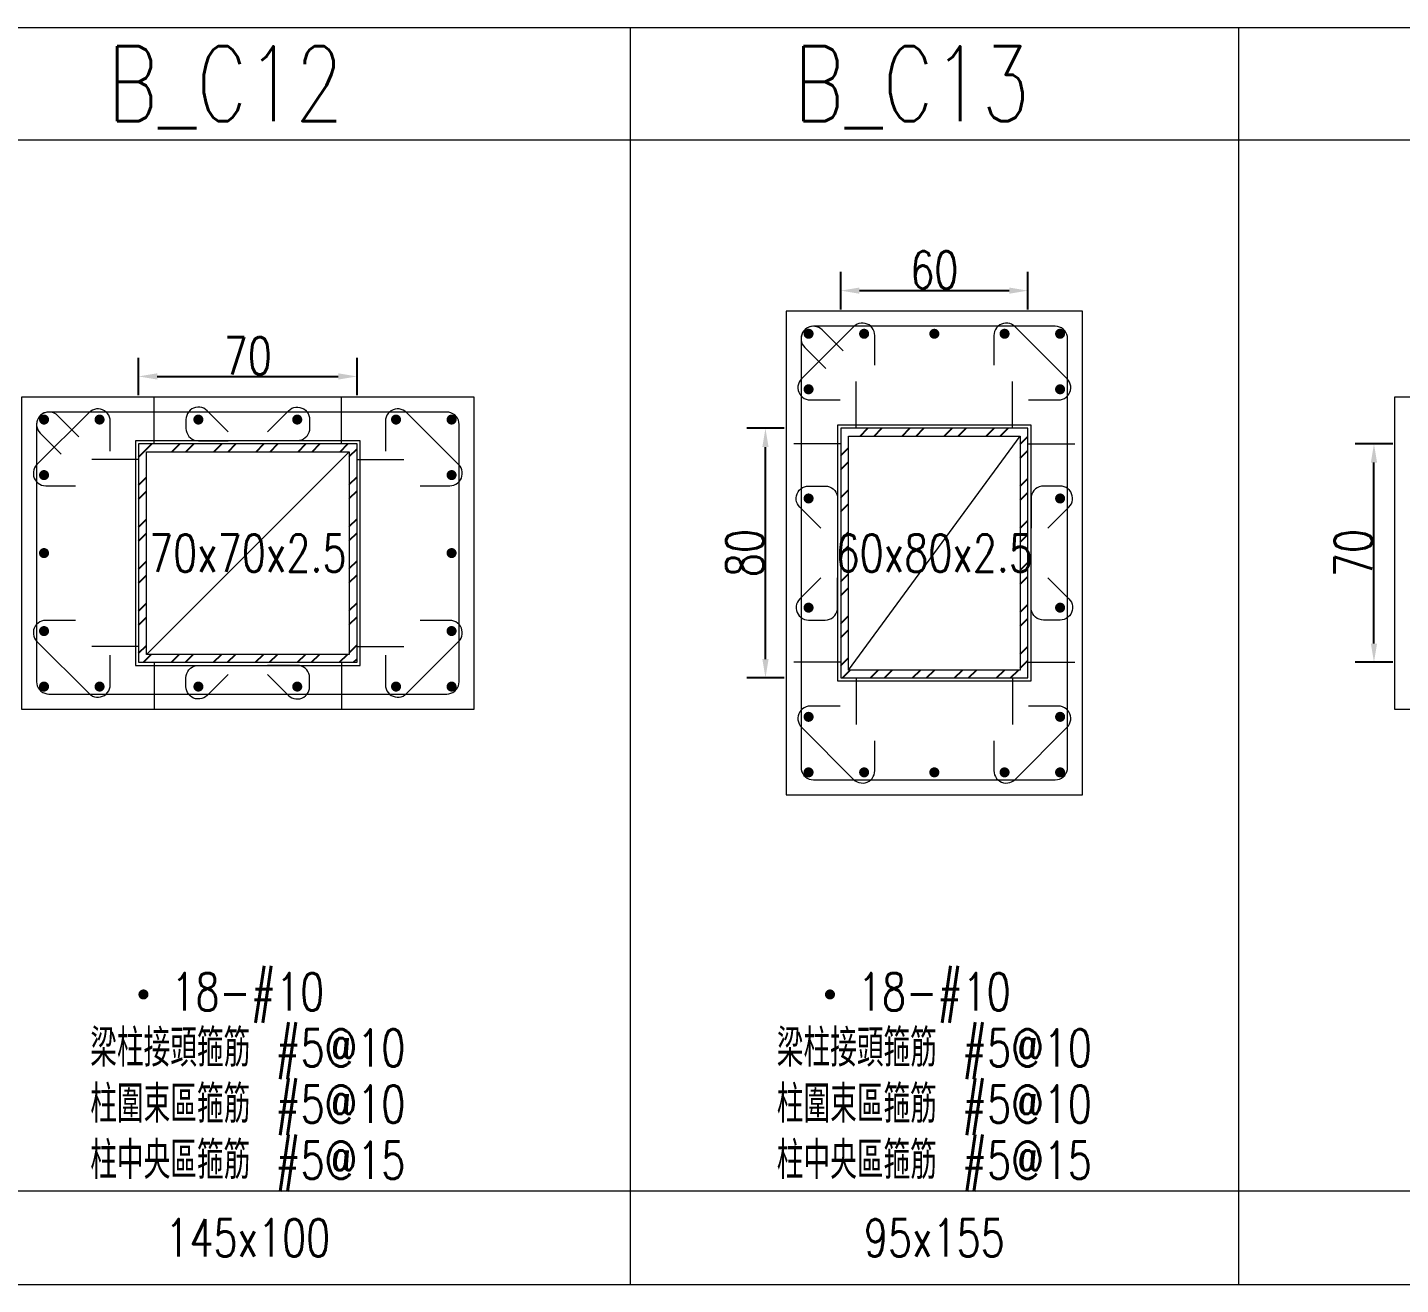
# Model space of a CAD drawing. Header units: millimetres. Extents: x 1453 to 6172, y 54950 to 59013.
# Drawn here: x 4899 to 5339, y 54949.8 to 55352.8 of the extents above; entities that cross this region are included whole.
import ezdxf
from ezdxf.enums import TextEntityAlignment as Align

# ---------------------------------------------------------------- set-up
doc = ezdxf.new("R2010")
doc.units = ezdxf.units.MM
for name, color, linetype in [('主筋斷面', 1, 'Continuous'), ('文字-主筋根數', 7, 'Continuous'), ('文字-剪力筋 中央區', 7, 'Continuous'), ('文字-剪力筋-BC', 7, 'Continuous'), ('文字-剪力筋-圍束區', 7, 'Continuous'), ('文字-斷面尺寸', 7, 'Continuous'), ('文字-柱線名稱', 7, 'Continuous'), ('文字-輔助字', 7, 'Continuous'), ('柱斷面線', 4, 'Continuous'), ('標註字', 4, 'Continuous'), ('箍筋線', 1, 'Continuous'), ('網格線', 7, 'Continuous'), ('鋼柱', 11, 'Continuous')]:
    doc.layers.add(name, color=color, linetype=linetype)
doc.styles.add('note', font='txt.shx', dxfattribs={"width": 0.75, "height": 12})
doc.styles.add('TXT', font='TXT.shx', dxfattribs={"width": 0.8, "bigfont": 'ae.shx'})
doc.dimstyles.new('RCAD_DIM', dxfattribs={"dimtxt": 12, "dimasz": 6, "dimexe": 6, "dimexo": 0.625, "dimtad": 1, "dimdec": 0, "dimdsep": 46, "dimtxsty": 'note', "dimcen": 2.5, "dimclrd": 256, "dimclre": 256, "dimclrt": 256, "dimadec": 0, "dimazin": 0, "dimtfac": 1, "dimtmove": 0, "dimatfit": 3, "dimfxl": 1, "dimtolj": 1, "dimarcsym": 0})
pattern_1 = [(45, (2267.082, 54949.834), (-6.735192, 6.735192), []), (45, (2271.572, 54949.834), (-6.735192, 6.735192), [])]

# ---------------------------------------------------------------- blocks, each defined once
blk = doc.blocks.new('*D367')
at = {"layer": 'Defpoints', "color": 0}
for p in [(5004.58, 55240.96), (4934.58, 55234.33), (5004.58, 55234.33)]:
    blk.add_point(p, dxfattribs=at)
at = {"layer": '標註字', "lineweight": -2}
for p, q in [((4934.58, 55234.96), (4934.58, 55246.96)), ((5004.58, 55234.96), (5004.58, 55246.96)), ((4940.58, 55240.96), (4998.58, 55240.96))]:
    blk.add_line(p, q, dxfattribs=at)
at = {"layer": '標註字'}
for points in [[(4940.58, 55241.96), (4940.58, 55239.96), (4934.58, 55240.96)], [(4998.58, 55241.96), (4998.58, 55239.96), (5004.58, 55240.96)]]:
    blk.add_solid(points, dxfattribs=at)
at = {"layer": '標註字', "insert": (4969.58, 55247.58), "char_height": 12, "attachment_point": 5, "style": 'note'}
blk.add_mtext('\\A1;70', dxfattribs=at)
blk = doc.blocks.new('Circle_Filled')
at = {"const_width": 0.5}
blk.add_lwpolyline([(-0.25, 0, 1), (0.25, 0, 1)], format="xyb", close=True, dxfattribs=at)
blk = doc.blocks.new('*D369')
at = {"layer": 'Defpoints', "color": 0}
for p in [(5219.58, 55268.46), (5159.58, 55261.83), (5219.58, 55261.83)]:
    blk.add_point(p, dxfattribs=at)
at = {"layer": '標註字', "lineweight": -2}
for p, q in [((5159.58, 55262.46), (5159.58, 55274.46)), ((5219.58, 55262.46), (5219.58, 55274.46)), ((5165.58, 55268.46), (5213.58, 55268.46))]:
    blk.add_line(p, q, dxfattribs=at)
at = {"layer": '標註字'}
for points in [[(5165.58, 55269.46), (5165.58, 55267.46), (5159.58, 55268.46)], [(5213.58, 55269.46), (5213.58, 55267.46), (5219.58, 55268.46)]]:
    blk.add_solid(points, dxfattribs=at)
at = {"layer": '標註字', "insert": (5189.58, 55275.08), "char_height": 12, "attachment_point": 5, "style": 'note'}
blk.add_mtext('\\A1;60', dxfattribs=at)
blk = doc.blocks.new('*D370')
at = {"layer": 'Defpoints', "color": 0}
for p in [(5135.46, 55224.33), (5142.08, 55224.33), (5142.08, 55144.33)]:
    blk.add_point(p, dxfattribs=at)
at = {"layer": '標註字', "lineweight": -2}
for p, q in [((5141.46, 55224.33), (5129.46, 55224.33)), ((5135.46, 55150.33), (5135.46, 55218.33)), ((5141.46, 55144.33), (5129.46, 55144.33))]:
    blk.add_line(p, q, dxfattribs=at)
at = {"layer": '標註字'}
for points in [[(5134.46, 55218.33), (5136.46, 55218.33), (5135.46, 55224.33)], [(5134.46, 55150.33), (5136.46, 55150.33), (5135.46, 55144.33)]]:
    blk.add_solid(points, dxfattribs=at)
at = {"layer": '標註字', "insert": (5128.83, 55184.33), "char_height": 12, "attachment_point": 5, "rotation": 90, "style": 'note'}
blk.add_mtext('\\A1;80', dxfattribs=at)
blk = doc.blocks.new('*D362')
at = {"layer": 'Defpoints', "color": 0}
for p in [(5330.46, 55219.33), (5337.08, 55219.33), (5337.08, 55149.33)]:
    blk.add_point(p, dxfattribs=at)
at = {"layer": '標註字', "lineweight": -2}
for p, q in [((5336.46, 55219.33), (5324.46, 55219.33)), ((5330.46, 55155.33), (5330.46, 55213.33)), ((5336.46, 55149.33), (5324.46, 55149.33))]:
    blk.add_line(p, q, dxfattribs=at)
at = {"layer": '標註字'}
for points in [[(5329.46, 55213.33), (5331.46, 55213.33), (5330.46, 55219.33)], [(5329.46, 55155.33), (5331.46, 55155.33), (5330.46, 55149.33)]]:
    blk.add_solid(points, dxfattribs=at)
at = {"layer": '標註字', "insert": (5323.83, 55184.33), "char_height": 12, "attachment_point": 5, "rotation": 90, "style": 'note'}
blk.add_mtext('\\A1;70', dxfattribs=at)

msp = doc.modelspace()

# ---------------------------------------------------------------- hatches: boundary and pattern name
at = {"layer": 'Defpoints'}
h = msp.add_hatch(dxfattribs=at)
h.set_pattern_fill('ANSI32', color=256, style=0)
h.set_pattern_definition(pattern_1)
h.paths.add_polyline_path([(5159.58, 55144.33), (5219.58, 55144.33), (5219.58, 55224.33), (5159.58, 55224.33)], flags=17)
h.paths.add_polyline_path([(5162.08, 55146.83), (5162.08, 55221.83), (5217.08, 55221.83), (5217.08, 55146.83)])
h = msp.add_hatch(dxfattribs=at)
h.set_pattern_fill('ANSI32', color=256, style=0)
h.set_pattern_definition(pattern_1)
h.paths.add_polyline_path([(4934.58, 55149.33), (5004.58, 55149.33), (5004.58, 55219.33), (4934.58, 55219.33)], flags=17)
h.paths.add_polyline_path([(4937.08, 55151.83), (4937.08, 55216.83), (5002.08, 55216.83), (5002.08, 55151.83)])

# ---------------------------------------------------------------- linework, layer by layer
at = {"layer": 'Defpoints', "lineweight": 5}
for points in [[(5164.58, 55224.33), (5164.58, 55239.33)], [(5214.58, 55224.33), (5214.58, 55239.33)], [(4939.58, 55219.33), (4939.58, 55234.33)], [(4999.58, 55219.33), (4999.58, 55234.33)], [(5159.58, 55143.33), (5220.58, 55143.33), (5220.58, 55225.33), (5158.58, 55225.33), (5158.58, 55143.33), (5159.58, 55143.33)], [(4934.58, 55148.33), (5005.58, 55148.33), (5005.58, 55220.33), (4933.58, 55220.33), (4933.58, 55148.33), (4934.58, 55148.33)], [(5162.08, 55146.83), (5217.08, 55221.83)], [(4937.08, 55151.83), (5002.08, 55216.83)], [(5159.58, 55219.33), (5144.58, 55219.33)], [(5219.58, 55219.33), (5234.58, 55219.33)], [(4934.58, 55214.33), (4919.58, 55214.33)], [(5004.58, 55214.33), (5019.58, 55214.33)], [(4934.58, 55154.33), (4919.58, 55154.33)], [(5004.58, 55154.33), (5019.58, 55154.33)], [(4939.58, 55149.33), (4939.58, 55134.33)], [(4999.58, 55149.33), (4999.58, 55134.33)], [(5159.58, 55149.33), (5144.58, 55149.33)], [(5219.58, 55149.33), (5234.58, 55149.33)], [(5164.58, 55144.33), (5164.58, 55129.33)], [(5214.58, 55144.33), (5214.58, 55129.33)]]:
    msp.add_lwpolyline(points, dxfattribs=at)
at = {"layer": '柱斷面線', "lineweight": 5}
for points in [[(5142.08, 55106.83), (5237.08, 55106.83), (5237.08, 55261.83), (5142.08, 55261.83), (5142.08, 55106.83)], [(4897.08, 55134.33), (5042.08, 55134.33), (5042.08, 55234.33), (4897.08, 55234.33), (4897.08, 55134.33)], [(5337.08, 55134.33), (5477.08, 55134.33), (5477.08, 55234.33), (5337.08, 55234.33), (5337.08, 55134.33)]]:
    msp.add_lwpolyline(points, dxfattribs=at)
at = {"layer": '箍筋線', "lineweight": 5}
for points in [[(5170.51, 55244.55), (5170.51, 55254.09), (5170.45, 55254.75), (5170.29, 55255.4), (5170.01, 55256.01), (5169.64, 55256.56), (5169.18, 55257.05), (5168.65, 55257.45), (5168.06, 55257.76), (5167.42, 55257.96), (5166.76, 55258.05), (5166.09, 55258.04), (5165.43, 55257.91), (5164.81, 55257.67), (5164.23, 55257.33), (5163.72, 55256.9), (5147.02, 55240.19), (5146.59, 55239.68), (5146.25, 55239.11), (5146.01, 55238.48), (5145.88, 55237.83), (5145.86, 55237.16), (5145.95, 55236.5), (5146.16, 55235.86), (5146.46, 55235.27), (5146.87, 55234.73), (5147.35, 55234.27), (5147.91, 55233.9), (5148.52, 55233.63), (5149.16, 55233.46), (5149.83, 55233.41), (5159.37, 55233.41)], [(5160.41, 55249.13), (5153.66, 55255.87), (5153.15, 55256.31), (5152.58, 55256.65), (5151.95, 55256.88), (5151.3, 55257.01), (5150.63, 55257.03), (5149.97, 55256.94), (5149.33, 55256.74), (5148.74, 55256.43), (5148.2, 55256.03), (5147.74, 55255.54), (5147.37, 55254.99), (5147.1, 55254.38), (5146.93, 55253.73), (5146.88, 55253.06), (5146.88, 55115.6), (5146.94, 55114.91), (5147.12, 55114.24), (5147.41, 55113.62), (5147.81, 55113.05), (5148.3, 55112.56), (5148.86, 55112.16), (5149.49, 55111.87), (5150.16, 55111.69), (5150.85, 55111.63), (5228.31, 55111.63), (5229, 55111.69), (5229.67, 55111.87), (5230.3, 55112.16), (5230.87, 55112.56), (5231.36, 55113.05), (5231.75, 55113.62), (5232.05, 55114.24), (5232.23, 55114.91), (5232.29, 55115.6), (5232.29, 55253.06), (5232.23, 55253.75), (5232.05, 55254.42), (5231.75, 55255.05), (5231.36, 55255.62), (5230.87, 55256.11), (5230.3, 55256.51), (5229.67, 55256.8), (5229, 55256.98), (5228.31, 55257.04), (5150.85, 55257.04), (5150.19, 55256.98), (5149.54, 55256.82), (5148.93, 55256.54), (5148.37, 55256.17), (5147.89, 55255.71), (5147.49, 55255.18), (5147.18, 55254.59), (5146.98, 55253.95), (5146.88, 55253.29), (5146.9, 55252.62), (5147.03, 55251.96), (5147.27, 55251.34), (5147.61, 55250.76), (5148.04, 55250.25), (5154.79, 55243.51)], [(5219.79, 55233.41), (5229.33, 55233.41), (5230, 55233.46), (5230.65, 55233.63), (5231.26, 55233.9), (5231.81, 55234.27), (5232.3, 55234.73), (5232.7, 55235.27), (5233.01, 55235.86), (5233.21, 55236.5), (5233.3, 55237.16), (5233.28, 55237.83), (5233.15, 55238.48), (5232.92, 55239.11), (5232.58, 55239.68), (5232.14, 55240.19), (5215.44, 55256.9), (5214.93, 55257.33), (5214.35, 55257.67), (5213.73, 55257.91), (5213.08, 55258.04), (5212.41, 55258.05), (5211.75, 55257.96), (5211.11, 55257.76), (5210.52, 55257.45), (5209.98, 55257.05), (5209.52, 55256.56), (5209.15, 55256.01), (5208.88, 55255.4), (5208.71, 55254.75), (5208.66, 55254.09), (5208.66, 55244.55)], [(4925.51, 55217.05), (4925.51, 55226.59), (4925.45, 55227.25), (4925.29, 55227.9), (4925.01, 55228.51), (4924.64, 55229.06), (4924.18, 55229.55), (4923.65, 55229.95), (4923.06, 55230.26), (4922.42, 55230.46), (4921.76, 55230.55), (4921.09, 55230.54), (4920.43, 55230.41), (4919.81, 55230.17), (4919.23, 55229.83), (4918.72, 55229.4), (4902.02, 55212.69), (4901.59, 55212.18), (4901.25, 55211.61), (4901.01, 55210.98), (4900.88, 55210.33), (4900.86, 55209.66), (4900.95, 55209), (4901.16, 55208.36), (4901.46, 55207.77), (4901.87, 55207.23), (4902.35, 55206.77), (4902.91, 55206.4), (4903.52, 55206.13), (4904.16, 55205.96), (4904.83, 55205.91), (4914.37, 55205.91)], [(4915.41, 55221.63), (4908.66, 55228.37), (4908.15, 55228.81), (4907.58, 55229.15), (4906.95, 55229.38), (4906.3, 55229.51), (4905.63, 55229.53), (4904.97, 55229.44), (4904.33, 55229.24), (4903.74, 55228.93), (4903.2, 55228.53), (4902.74, 55228.04), (4902.37, 55227.49), (4902.1, 55226.88), (4901.93, 55226.23), (4901.88, 55225.56), (4901.88, 55143.1), (4901.94, 55142.41), (4902.12, 55141.74), (4902.41, 55141.12), (4902.81, 55140.55), (4903.3, 55140.06), (4903.86, 55139.66), (4904.49, 55139.37), (4905.16, 55139.19), (4905.85, 55139.13), (5033.31, 55139.13), (5034, 55139.19), (5034.67, 55139.37), (5035.3, 55139.66), (5035.87, 55140.06), (5036.36, 55140.55), (5036.75, 55141.12), (5037.05, 55141.74), (5037.23, 55142.41), (5037.29, 55143.1), (5037.29, 55225.56), (5037.23, 55226.25), (5037.05, 55226.92), (5036.75, 55227.55), (5036.36, 55228.12), (5035.87, 55228.61), (5035.3, 55229.01), (5034.67, 55229.3), (5034, 55229.48), (5033.31, 55229.54), (4905.85, 55229.54), (4905.19, 55229.48), (4904.54, 55229.32), (4903.93, 55229.04), (4903.37, 55228.67), (4902.89, 55228.21), (4902.49, 55227.68), (4902.18, 55227.09), (4901.98, 55226.45), (4901.88, 55225.79), (4901.9, 55225.12), (4902.03, 55224.46), (4902.27, 55223.84), (4902.61, 55223.26), (4903.04, 55222.75), (4909.79, 55216.01)], [(4963.31, 55223.22), (4956.56, 55229.96), (4956.05, 55230.4), (4955.47, 55230.74), (4954.85, 55230.97), (4954.19, 55231.1), (4953.53, 55231.12), (4952.86, 55231.03), (4952.23, 55230.83), (4951.63, 55230.52), (4951.1, 55230.12), (4950.64, 55229.63), (4950.27, 55229.08), (4950, 55228.47), (4949.83, 55227.82), (4949.77, 55227.15), (4949.77, 55224.31), (4949.83, 55223.62), (4950.01, 55222.95), (4950.31, 55222.32), (4950.7, 55221.75), (4951.19, 55221.26), (4951.76, 55220.87), (4952.39, 55220.57), (4953.06, 55220.39), (4953.75, 55220.33), (4963.29, 55220.33)], [(4975.86, 55223.22), (4982.6, 55229.96), (4983.12, 55230.4), (4983.69, 55230.74), (4984.31, 55230.97), (4984.97, 55231.1), (4985.64, 55231.12), (4986.3, 55231.03), (4986.94, 55230.83), (4987.53, 55230.52), (4988.06, 55230.12), (4988.52, 55229.63), (4988.89, 55229.08), (4989.17, 55228.47), (4989.33, 55227.82), (4989.39, 55227.15), (4989.39, 55224.31), (4989.33, 55223.62), (4989.15, 55222.95), (4988.86, 55222.32), (4988.46, 55221.75), (4987.97, 55221.26), (4987.4, 55220.87), (4986.77, 55220.57), (4986.11, 55220.39), (4985.42, 55220.33), (4975.88, 55220.33)], [(5024.79, 55205.91), (5034.33, 55205.91), (5035, 55205.96), (5035.65, 55206.13), (5036.26, 55206.4), (5036.81, 55206.77), (5037.3, 55207.23), (5037.7, 55207.77), (5038.01, 55208.36), (5038.21, 55209), (5038.3, 55209.66), (5038.28, 55210.33), (5038.15, 55210.98), (5037.92, 55211.61), (5037.58, 55212.18), (5037.14, 55212.69), (5020.44, 55229.4), (5019.93, 55229.83), (5019.35, 55230.17), (5018.73, 55230.41), (5018.08, 55230.54), (5017.41, 55230.55), (5016.75, 55230.46), (5016.11, 55230.26), (5015.52, 55229.95), (5014.98, 55229.55), (5014.52, 55229.06), (5014.15, 55228.51), (5013.88, 55227.9), (5013.71, 55227.25), (5013.66, 55226.59), (5013.66, 55217.05)], [(5153.2, 55192.28), (5146.45, 55199.02), (5146.02, 55199.53), (5145.68, 55200.11), (5145.44, 55200.73), (5145.31, 55201.39), (5145.29, 55202.06), (5145.39, 55202.72), (5145.59, 55203.36), (5145.9, 55203.95), (5146.3, 55204.48), (5146.78, 55204.94), (5147.34, 55205.31), (5147.95, 55205.59), (5148.6, 55205.75), (5149.26, 55205.81), (5154.61, 55205.81), (5155.3, 55205.75), (5155.97, 55205.57), (5156.59, 55205.28), (5157.16, 55204.88), (5157.65, 55204.39), (5158.05, 55203.82), (5158.34, 55203.19), (5158.52, 55202.52), (5158.58, 55201.83), (5158.58, 55192.29)], [(5225.97, 55192.28), (5232.71, 55199.02), (5233.14, 55199.53), (5233.48, 55200.11), (5233.72, 55200.73), (5233.85, 55201.39), (5233.87, 55202.06), (5233.78, 55202.72), (5233.57, 55203.36), (5233.27, 55203.95), (5232.87, 55204.48), (5232.38, 55204.94), (5231.82, 55205.31), (5231.21, 55205.59), (5230.57, 55205.75), (5229.9, 55205.81), (5224.56, 55205.81), (5223.87, 55205.75), (5223.2, 55205.57), (5222.57, 55205.28), (5222, 55204.88), (5221.51, 55204.39), (5221.11, 55203.82), (5220.82, 55203.19), (5220.64, 55202.52), (5220.58, 55201.83), (5220.58, 55192.29)], [(5153.2, 55176.39), (5146.45, 55169.64), (5146.02, 55169.13), (5145.68, 55168.56), (5145.44, 55167.93), (5145.31, 55167.28), (5145.29, 55166.61), (5145.39, 55165.95), (5145.59, 55165.31), (5145.9, 55164.72), (5146.3, 55164.19), (5146.78, 55163.73), (5147.34, 55163.35), (5147.95, 55163.08), (5148.6, 55162.92), (5149.26, 55162.86), (5154.61, 55162.86), (5155.3, 55162.92), (5155.97, 55163.1), (5156.59, 55163.39), (5157.16, 55163.79), (5157.65, 55164.28), (5158.05, 55164.85), (5158.34, 55165.47), (5158.52, 55166.14), (5158.58, 55166.83), (5158.58, 55176.37)], [(5225.97, 55176.39), (5232.71, 55169.64), (5233.14, 55169.13), (5233.48, 55168.56), (5233.72, 55167.93), (5233.85, 55167.28), (5233.87, 55166.61), (5233.78, 55165.95), (5233.57, 55165.31), (5233.27, 55164.72), (5232.87, 55164.19), (5232.38, 55163.73), (5231.82, 55163.35), (5231.21, 55163.08), (5230.57, 55162.92), (5229.9, 55162.86), (5224.56, 55162.86), (5223.87, 55162.92), (5223.2, 55163.1), (5222.57, 55163.39), (5222, 55163.79), (5221.51, 55164.28), (5221.11, 55164.85), (5220.82, 55165.47), (5220.64, 55166.14), (5220.58, 55166.83), (5220.58, 55176.37)], [(4914.37, 55162.76), (4904.83, 55162.76), (4904.16, 55162.7), (4903.52, 55162.54), (4902.91, 55162.26), (4902.35, 55161.89), (4901.87, 55161.43), (4901.46, 55160.9), (4901.16, 55160.31), (4900.95, 55159.67), (4900.86, 55159.01), (4900.88, 55158.34), (4901.01, 55157.69), (4901.25, 55157.06), (4901.59, 55156.49), (4902.02, 55155.98), (4918.72, 55139.27), (4919.23, 55138.84), (4919.81, 55138.5), (4920.43, 55138.26), (4921.09, 55138.13), (4921.76, 55138.11), (4922.42, 55138.21), (4923.06, 55138.41), (4923.65, 55138.72), (4924.18, 55139.12), (4924.64, 55139.6), (4925.01, 55140.16), (4925.29, 55140.77), (4925.45, 55141.42), (4925.51, 55142.08), (4925.51, 55151.62)], [(5013.66, 55151.62), (5013.66, 55142.08), (5013.71, 55141.42), (5013.88, 55140.77), (5014.15, 55140.16), (5014.52, 55139.6), (5014.98, 55139.12), (5015.52, 55138.72), (5016.11, 55138.41), (5016.75, 55138.21), (5017.41, 55138.11), (5018.08, 55138.13), (5018.73, 55138.26), (5019.35, 55138.5), (5019.93, 55138.84), (5020.44, 55139.27), (5037.14, 55155.98), (5037.58, 55156.49), (5037.92, 55157.06), (5038.15, 55157.69), (5038.28, 55158.34), (5038.3, 55159.01), (5038.21, 55159.67), (5038.01, 55160.31), (5037.7, 55160.9), (5037.3, 55161.43), (5036.81, 55161.89), (5036.26, 55162.26), (5035.65, 55162.54), (5035, 55162.7), (5034.33, 55162.76), (5024.79, 55162.76)], [(4963.31, 55145.45), (4956.56, 55138.7), (4956.05, 55138.27), (4955.47, 55137.93), (4954.85, 55137.69), (4954.19, 55137.56), (4953.53, 55137.55), (4952.86, 55137.64), (4952.23, 55137.84), (4951.63, 55138.15), (4951.1, 55138.55), (4950.64, 55139.04), (4950.27, 55139.59), (4950, 55140.2), (4949.83, 55140.85), (4949.77, 55141.51), (4949.77, 55144.36), (4949.83, 55145.05), (4950.01, 55145.72), (4950.31, 55146.35), (4950.7, 55146.91), (4951.19, 55147.4), (4951.76, 55147.8), (4952.39, 55148.09), (4953.06, 55148.27), (4953.75, 55148.33), (4963.29, 55148.33)], [(4975.86, 55145.45), (4982.6, 55138.7), (4983.12, 55138.27), (4983.69, 55137.93), (4984.31, 55137.69), (4984.97, 55137.56), (4985.64, 55137.55), (4986.3, 55137.64), (4986.94, 55137.84), (4987.53, 55138.15), (4988.06, 55138.55), (4988.52, 55139.04), (4988.89, 55139.59), (4989.17, 55140.2), (4989.33, 55140.85), (4989.39, 55141.51), (4989.39, 55144.36), (4989.33, 55145.05), (4989.15, 55145.72), (4988.86, 55146.35), (4988.46, 55146.91), (4987.97, 55147.4), (4987.4, 55147.8), (4986.77, 55148.09), (4986.11, 55148.27), (4985.42, 55148.33), (4975.88, 55148.33)], [(5159.37, 55135.26), (5149.83, 55135.26), (5149.16, 55135.2), (5148.52, 55135.04), (5147.91, 55134.76), (5147.35, 55134.39), (5146.87, 55133.93), (5146.46, 55133.4), (5146.16, 55132.81), (5145.95, 55132.17), (5145.86, 55131.51), (5145.88, 55130.84), (5146.01, 55130.19), (5146.25, 55129.56), (5146.59, 55128.99), (5147.02, 55128.48), (5163.72, 55111.77), (5164.23, 55111.34), (5164.81, 55111), (5165.43, 55110.76), (5166.09, 55110.63), (5166.76, 55110.61), (5167.42, 55110.71), (5168.06, 55110.91), (5168.65, 55111.22), (5169.18, 55111.62), (5169.64, 55112.1), (5170.01, 55112.66), (5170.29, 55113.27), (5170.45, 55113.92), (5170.51, 55114.58), (5170.51, 55124.12)], [(5208.66, 55124.12), (5208.66, 55114.58), (5208.71, 55113.92), (5208.88, 55113.27), (5209.15, 55112.66), (5209.52, 55112.1), (5209.98, 55111.62), (5210.52, 55111.22), (5211.11, 55110.91), (5211.75, 55110.71), (5212.41, 55110.61), (5213.08, 55110.63), (5213.73, 55110.76), (5214.35, 55111), (5214.93, 55111.34), (5215.44, 55111.77), (5232.14, 55128.48), (5232.58, 55128.99), (5232.92, 55129.56), (5233.15, 55130.19), (5233.28, 55130.84), (5233.3, 55131.51), (5233.21, 55132.17), (5233.01, 55132.81), (5232.7, 55133.4), (5232.3, 55133.93), (5231.81, 55134.39), (5231.26, 55134.76), (5230.65, 55135.04), (5230, 55135.2), (5229.33, 55135.26), (5219.79, 55135.26)]]:
    msp.add_lwpolyline(points, dxfattribs=at)
at = {"layer": '網格線', "lineweight": 5}
for points in [[(4847.08, 55352.83), (5092.08, 55352.83)], [(5092.08, 55352.83), (5287.08, 55352.83)], [(5092.08, 55352.83), (5092.08, 55316.83)], [(5287.08, 55352.83), (5527.08, 55352.83)], [(5287.08, 55352.83), (5287.08, 55316.83)], [(4847.08, 55316.83), (5092.08, 55316.83)], [(5092.08, 55316.83), (5287.08, 55316.83)], [(5092.08, 55316.83), (5092.08, 54979.83)], [(5287.08, 55316.83), (5527.08, 55316.83)], [(5287.08, 55316.83), (5287.08, 54979.83)], [(4847.08, 54979.83), (5092.08, 54979.83)], [(5092.08, 54979.83), (5287.08, 54979.83)], [(5092.08, 54979.83), (5092.08, 54949.83)], [(5287.08, 54979.83), (5527.08, 54979.83)], [(5287.08, 54979.83), (5287.08, 54949.83)], [(4847.08, 54949.83), (5092.08, 54949.83)], [(5092.08, 54949.83), (5287.08, 54949.83)], [(5287.08, 54949.83), (5527.08, 54949.83)]]:
    msp.add_lwpolyline(points, dxfattribs=at)
at = {"layer": '鋼柱', "lineweight": 5}
for points in [[(5159.58, 55144.33), (5219.58, 55144.33), (5219.58, 55224.33), (5159.58, 55224.33), (5159.58, 55144.33)], [(5162.08, 55146.83), (5162.08, 55221.83), (5217.08, 55221.83), (5217.08, 55146.83), (5162.08, 55146.83)], [(4934.58, 55149.33), (5004.58, 55149.33), (5004.58, 55219.33), (4934.58, 55219.33), (4934.58, 55149.33)], [(4937.08, 55151.83), (4937.08, 55216.83), (5002.08, 55216.83), (5002.08, 55151.83), (4937.08, 55151.83)]]:
    msp.add_lwpolyline(points, dxfattribs=at)

# ---------------------------------------------------------------- block references
at = {"layer": '主筋斷面', "lineweight": 5, "xscale": 3.220000028610229, "yscale": 3.220000028610229}
for p in [(5149.28, 55254.63), (5167.08, 55254.63), (5189.58, 55254.63), (5212.08, 55254.63), (5229.88, 55254.63), (5149.28, 55236.83), (5229.88, 55236.83), (4904.28, 55227.13), (4922.08, 55227.13), (4953.75, 55227.13), (4985.42, 55227.13), (5017.08, 55227.13), (5034.88, 55227.13), (4904.28, 55209.33), (5034.88, 55209.33), (5149.28, 55201.83), (5229.88, 55201.83), (4904.28, 55184.33), (5034.88, 55184.33), (5149.28, 55166.83), (5229.88, 55166.83), (4904.28, 55159.33), (5034.88, 55159.33), (4904.28, 55141.53), (4922.08, 55141.53), (4953.75, 55141.53), (4985.42, 55141.53), (5017.08, 55141.53), (5034.88, 55141.53), (5149.28, 55131.83), (5229.88, 55131.83), (5149.28, 55114.03), (5167.08, 55114.03), (5189.58, 55114.03), (5212.08, 55114.03), (5229.88, 55114.03), (4936.14, 55042.83), (5156.14, 55042.83)]:
    msp.add_blockref('Circle_Filled', p, dxfattribs=at)

# ---------------------------------------------------------------- texts
at = {"layer": '文字-主筋根數', "style": 'TXT', "width": 0.75}
for p in [(4969.58, 55042.83), (5189.58, 55042.83)]:
    msp.add_text('18-#10', height=12, dxfattribs=at).set_placement(p, align=Align.MIDDLE)
at = {"layer": '文字-剪力筋 中央區', "style": 'TXT', "width": 0.75}
for p in [(4969.58, 54988.83), (5189.58, 54988.83)]:
    msp.add_text('柱中央區箍筋 #5@15', height=12, dxfattribs=at).set_placement(p, align=Align.MIDDLE)
at = {"layer": '文字-剪力筋-BC', "style": 'TXT', "width": 0.75}
for p in [(4969.58, 55024.83), (5189.58, 55024.83)]:
    msp.add_text('梁柱接頭箍筋 #5@10', height=12, dxfattribs=at).set_placement(p, align=Align.MIDDLE)
at = {"layer": '文字-剪力筋-圍束區', "style": 'TXT', "width": 0.75}
for p in [(4969.58, 55006.83), (5189.58, 55006.83)]:
    msp.add_text('柱圍束區箍筋 #5@10', height=12, dxfattribs=at).set_placement(p, align=Align.MIDDLE)
at = {"layer": '文字-斷面尺寸', "style": 'TXT', "width": 0.75}
for s, p in [('145x100', (4969.58, 54964.83)), ('95x155', (5189.58, 54964.83))]:
    msp.add_text(s, height=12, dxfattribs=at).set_placement(p, align=Align.MIDDLE)
at = {"layer": '文字-柱線名稱', "style": 'TXT', "width": 0.75}
for s, p in [('B_C12', (4924.58, 55334.83)), ('B_C13', (5144.58, 55334.83))]:
    msp.add_text(s, height=24, dxfattribs=at).set_placement(p, align=Align.MIDDLE_LEFT)
at = {"layer": '文字-輔助字', "style": 'TXT', "width": 0.75}
for s, p in [('70x70x2.5', (4969.58, 55184.33)), ('60x80x2.5', (5189.58, 55184.33))]:
    msp.add_text(s, height=12, dxfattribs=at).set_placement(p, align=Align.MIDDLE)

# ---------------------------------------------------------------- dimensions: what is measured, and where the dimension line sits
at = {"layer": '標註字'}
for base, p1, p2, picture, middle in [((5219.58, 55268.46), (5159.58, 55261.83), (5219.58, 55261.83), '*D369', (5189.58, 55275.08)), ((5004.58, 55240.96), (4934.58, 55234.33), (5004.58, 55234.33), '*D367', (4969.58, 55247.58))]:
    dim = msp.add_linear_dim(base=base, p1=p1, p2=p2, dimstyle='RCAD_DIM', dxfattribs=at)
    dim.commit()
    dim.dimension.update_dxf_attribs({"geometry": picture, "text_midpoint": middle})
for base, p1, p2, picture, middle in [((5135.46, 55224.33), (5142.08, 55144.33), (5142.08, 55224.33), '*D370', (5128.83, 55184.33)), ((5330.46, 55219.33), (5337.08, 55149.33), (5337.08, 55219.33), '*D362', (5323.83, 55184.33))]:
    dim = msp.add_linear_dim(base=base, p1=p1, p2=p2, angle=90, dimstyle='RCAD_DIM', dxfattribs=at)
    dim.commit()
    dim.dimension.update_dxf_attribs({"geometry": picture, "text_midpoint": middle})

doc.saveas('drawing.dxf')
